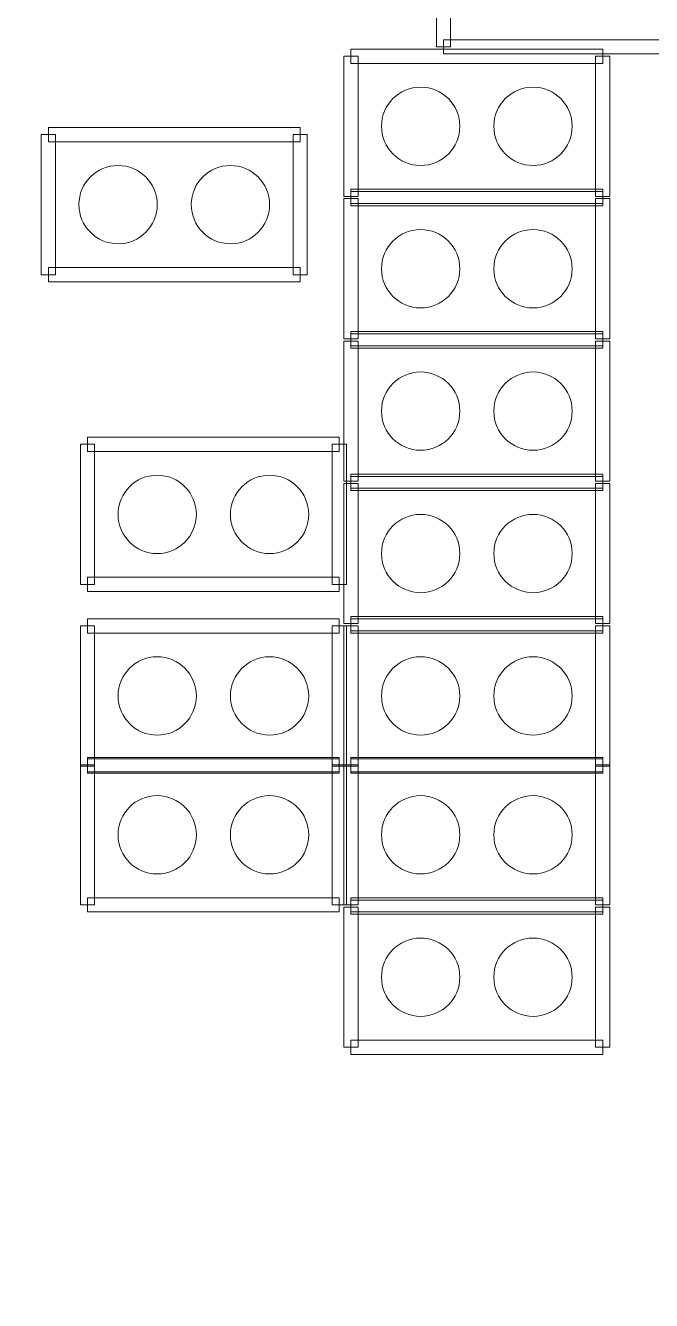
# Model space of a CAD drawing. Header units: millimetres. Extents: x -62 to 58, y -47 to 48.
# Drawn here: x 1.86 to 6.33, y 3.84 to 12.94 of the extents above; entities that cross this region are included whole.
import ezdxf

# ---------------------------------------------------------------- set-up
doc = ezdxf.new("R2010")
doc.units = ezdxf.units.MM
doc.header["$MEASUREMENT"] = 0
for name, color, linetype in [('BG_OUTLINE', 7, 'Continuous'), ('PG_SILKSCREEN_TOP', 7, 'Continuous'), ('PIN_SOLDERMASK_TOP', 7, 'Continuous')]:
    doc.layers.add(name, color=color, linetype=linetype)

msp = doc.modelspace()

# ---------------------------------------------------------------- linework, layer by layer
at = {"layer": 'BG_OUTLINE', "lineweight": 9}
msp.add_open_spline([(-39.9999, -35.8165), (-39.9999, -35.8165), (-39.9999, 34.1833), (-39.9999, 34.1833), (-39.9999, 34.1833), (-39.9999, 34.1833), (39.9999, 34.1833), (39.9999, 34.1833), (39.9999, 34.1833), (39.9999, 34.1833), (39.9999, -35.8165), (39.9999, -35.8165), (39.9999, -35.8165), (39.9999, -35.8165), (-39.9999, -35.8165), (-39.9999, -35.8165)], degree=3, knots=[0, 0, 0, 0, 0.25, 0.25, 0.25, 0.25, 0.5, 0.5, 0.5, 0.5, 0.75, 0.75, 0.75, 0.75, 1, 1, 1, 1], dxfattribs=at)
at = {"layer": 'PG_SILKSCREEN_TOP', "lineweight": 9}
for points in [[(4.8928, 12.7843), (4.8928, 12.7843), (4.7912, 12.7843), (4.7912, 12.7843), (4.7912, 12.7843), (4.7912, 12.7843), (4.7912, 13.784), (4.7912, 13.784), (4.7912, 13.784), (4.7912, 13.784), (4.8928, 13.784), (4.8928, 13.784), (4.8928, 13.784), (4.8928, 13.784), (4.8928, 12.7843), (4.8928, 12.7843)], [(6.6387, 12.8351), (6.6387, 12.8351), (6.6387, 12.7335), (6.6387, 12.7335), (6.6387, 12.7335), (6.6387, 12.7335), (4.842, 12.7335), (4.842, 12.7335), (4.842, 12.7335), (4.842, 12.7335), (4.842, 12.8351), (4.842, 12.8351), (4.842, 12.8351), (4.842, 12.8351), (6.6387, 12.8351), (6.6387, 12.8351)], [(4.1816, 12.6664), (4.1816, 12.6664), (4.1816, 12.768), (4.1816, 12.768), (4.1816, 12.768), (4.1816, 12.768), (5.9783, 12.768), (5.9783, 12.768), (5.9783, 12.768), (5.9783, 12.768), (5.9783, 12.6664), (5.9783, 12.6664), (5.9783, 12.6664), (5.9783, 12.6664), (4.1816, 12.6664), (4.1816, 12.6664)], [(4.2324, 11.7175), (4.2324, 11.7175), (4.1308, 11.7175), (4.1308, 11.7175), (4.1308, 11.7175), (4.1308, 11.7175), (4.1308, 12.7172), (4.1308, 12.7172), (4.1308, 12.7172), (4.1308, 12.7172), (4.2324, 12.7172), (4.2324, 12.7172), (4.2324, 12.7172), (4.2324, 12.7172), (4.2324, 11.7175), (4.2324, 11.7175)], [(5.9275, 12.7172), (5.9275, 12.7172), (6.0291, 12.7172), (6.0291, 12.7172), (6.0291, 12.7172), (6.0291, 12.7172), (6.0291, 11.7175), (6.0291, 11.7175), (6.0291, 11.7175), (6.0291, 11.7175), (5.9275, 11.7175), (5.9275, 11.7175), (5.9275, 11.7175), (5.9275, 11.7175), (5.9275, 12.7172), (5.9275, 12.7172)], [(2.0226, 12.1076), (2.0226, 12.1076), (2.0226, 12.2092), (2.0226, 12.2092), (2.0226, 12.2092), (2.0226, 12.2092), (3.8193, 12.2092), (3.8193, 12.2092), (3.8193, 12.2092), (3.8193, 12.2092), (3.8193, 12.1076), (3.8193, 12.1076), (3.8193, 12.1076), (3.8193, 12.1076), (2.0226, 12.1076), (2.0226, 12.1076)], [(2.0734, 11.1587), (2.0734, 11.1587), (1.9718, 11.1587), (1.9718, 11.1587), (1.9718, 11.1587), (1.9718, 11.1587), (1.9718, 12.1584), (1.9718, 12.1584), (1.9718, 12.1584), (1.9718, 12.1584), (2.0734, 12.1584), (2.0734, 12.1584), (2.0734, 12.1584), (2.0734, 12.1584), (2.0734, 11.1587), (2.0734, 11.1587)], [(3.7685, 12.1584), (3.7685, 12.1584), (3.8701, 12.1584), (3.8701, 12.1584), (3.8701, 12.1584), (3.8701, 12.1584), (3.8701, 11.1587), (3.8701, 11.1587), (3.8701, 11.1587), (3.8701, 11.1587), (3.7685, 11.1587), (3.7685, 11.1587), (3.7685, 11.1587), (3.7685, 11.1587), (3.7685, 12.1584), (3.7685, 12.1584)], [(5.9783, 11.7683), (5.9783, 11.7683), (5.9783, 11.6667), (5.9783, 11.6667), (5.9783, 11.6667), (5.9783, 11.6667), (4.1816, 11.6667), (4.1816, 11.6667), (4.1816, 11.6667), (4.1816, 11.6667), (4.1816, 11.7683), (4.1816, 11.7683), (4.1816, 11.7683), (4.1816, 11.7683), (5.9783, 11.7683), (5.9783, 11.7683)], [(4.1816, 11.6504), (4.1816, 11.6504), (4.1816, 11.752), (4.1816, 11.752), (4.1816, 11.752), (4.1816, 11.752), (5.9783, 11.752), (5.9783, 11.752), (5.9783, 11.752), (5.9783, 11.752), (5.9783, 11.6504), (5.9783, 11.6504), (5.9783, 11.6504), (5.9783, 11.6504), (4.1816, 11.6504), (4.1816, 11.6504)], [(4.2324, 10.7015), (4.2324, 10.7015), (4.1308, 10.7015), (4.1308, 10.7015), (4.1308, 10.7015), (4.1308, 10.7015), (4.1308, 11.7012), (4.1308, 11.7012), (4.1308, 11.7012), (4.1308, 11.7012), (4.2324, 11.7012), (4.2324, 11.7012), (4.2324, 11.7012), (4.2324, 11.7012), (4.2324, 10.7015), (4.2324, 10.7015)], [(5.9275, 11.7012), (5.9275, 11.7012), (6.0291, 11.7012), (6.0291, 11.7012), (6.0291, 11.7012), (6.0291, 11.7012), (6.0291, 10.7015), (6.0291, 10.7015), (6.0291, 10.7015), (6.0291, 10.7015), (5.9275, 10.7015), (5.9275, 10.7015), (5.9275, 10.7015), (5.9275, 10.7015), (5.9275, 11.7012), (5.9275, 11.7012)], [(3.8193, 11.2095), (3.8193, 11.2095), (3.8193, 11.1079), (3.8193, 11.1079), (3.8193, 11.1079), (3.8193, 11.1079), (2.0226, 11.1079), (2.0226, 11.1079), (2.0226, 11.1079), (2.0226, 11.1079), (2.0226, 11.2095), (2.0226, 11.2095), (2.0226, 11.2095), (2.0226, 11.2095), (3.8193, 11.2095), (3.8193, 11.2095)], [(5.9783, 10.7523), (5.9783, 10.7523), (5.9783, 10.6507), (5.9783, 10.6507), (5.9783, 10.6507), (5.9783, 10.6507), (4.1816, 10.6507), (4.1816, 10.6507), (4.1816, 10.6507), (4.1816, 10.6507), (4.1816, 10.7523), (4.1816, 10.7523), (4.1816, 10.7523), (4.1816, 10.7523), (5.9783, 10.7523), (5.9783, 10.7523)], [(4.1816, 10.6344), (4.1816, 10.6344), (4.1816, 10.736), (4.1816, 10.736), (4.1816, 10.736), (4.1816, 10.736), (5.9783, 10.736), (5.9783, 10.736), (5.9783, 10.736), (5.9783, 10.736), (5.9783, 10.6344), (5.9783, 10.6344), (5.9783, 10.6344), (5.9783, 10.6344), (4.1816, 10.6344), (4.1816, 10.6344)], [(4.2324, 9.6855), (4.2324, 9.6855), (4.1308, 9.6855), (4.1308, 9.6855), (4.1308, 9.6855), (4.1308, 9.6855), (4.1308, 10.6852), (4.1308, 10.6852), (4.1308, 10.6852), (4.1308, 10.6852), (4.2324, 10.6852), (4.2324, 10.6852), (4.2324, 10.6852), (4.2324, 10.6852), (4.2324, 9.6855), (4.2324, 9.6855)], [(5.9275, 10.6852), (5.9275, 10.6852), (6.0291, 10.6852), (6.0291, 10.6852), (6.0291, 10.6852), (6.0291, 10.6852), (6.0291, 9.6855), (6.0291, 9.6855), (6.0291, 9.6855), (6.0291, 9.6855), (5.9275, 9.6855), (5.9275, 9.6855), (5.9275, 9.6855), (5.9275, 9.6855), (5.9275, 10.6852), (5.9275, 10.6852)], [(2.3528, 8.9489), (2.3528, 8.9489), (2.2512, 8.9489), (2.2512, 8.9489), (2.2512, 8.9489), (2.2512, 8.9489), (2.2512, 9.9486), (2.2512, 9.9486), (2.2512, 9.9486), (2.2512, 9.9486), (2.3528, 9.9486), (2.3528, 9.9486), (2.3528, 9.9486), (2.3528, 9.9486), (2.3528, 8.9489), (2.3528, 8.9489)], [(2.302, 9.8978), (2.302, 9.8978), (2.302, 9.9994), (2.302, 9.9994), (2.302, 9.9994), (2.302, 9.9994), (4.0987, 9.9994), (4.0987, 9.9994), (4.0987, 9.9994), (4.0987, 9.9994), (4.0987, 9.8978), (4.0987, 9.8978), (4.0987, 9.8978), (4.0987, 9.8978), (2.302, 9.8978), (2.302, 9.8978)], [(4.0479, 9.9486), (4.0479, 9.9486), (4.1495, 9.9486), (4.1495, 9.9486), (4.1495, 9.9486), (4.1495, 9.9486), (4.1495, 8.9489), (4.1495, 8.9489), (4.1495, 8.9489), (4.1495, 8.9489), (4.0479, 8.9489), (4.0479, 8.9489), (4.0479, 8.9489), (4.0479, 8.9489), (4.0479, 9.9486), (4.0479, 9.9486)], [(5.9783, 9.7363), (5.9783, 9.7363), (5.9783, 9.6347), (5.9783, 9.6347), (5.9783, 9.6347), (5.9783, 9.6347), (4.1816, 9.6347), (4.1816, 9.6347), (4.1816, 9.6347), (4.1816, 9.6347), (4.1816, 9.7363), (4.1816, 9.7363), (4.1816, 9.7363), (4.1816, 9.7363), (5.9783, 9.7363), (5.9783, 9.7363)], [(4.2324, 8.6695), (4.2324, 8.6695), (4.1308, 8.6695), (4.1308, 8.6695), (4.1308, 8.6695), (4.1308, 8.6695), (4.1308, 9.6692), (4.1308, 9.6692), (4.1308, 9.6692), (4.1308, 9.6692), (4.2324, 9.6692), (4.2324, 9.6692), (4.2324, 9.6692), (4.2324, 9.6692), (4.2324, 8.6695), (4.2324, 8.6695)], [(4.1816, 9.6184), (4.1816, 9.6184), (4.1816, 9.72), (4.1816, 9.72), (4.1816, 9.72), (4.1816, 9.72), (5.9783, 9.72), (5.9783, 9.72), (5.9783, 9.72), (5.9783, 9.72), (5.9783, 9.6184), (5.9783, 9.6184), (5.9783, 9.6184), (5.9783, 9.6184), (4.1816, 9.6184), (4.1816, 9.6184)], [(5.9275, 9.6692), (5.9275, 9.6692), (6.0291, 9.6692), (6.0291, 9.6692), (6.0291, 9.6692), (6.0291, 9.6692), (6.0291, 8.6695), (6.0291, 8.6695), (6.0291, 8.6695), (6.0291, 8.6695), (5.9275, 8.6695), (5.9275, 8.6695), (5.9275, 8.6695), (5.9275, 8.6695), (5.9275, 9.6692), (5.9275, 9.6692)], [(4.0987, 8.9997), (4.0987, 8.9997), (4.0987, 8.8981), (4.0987, 8.8981), (4.0987, 8.8981), (4.0987, 8.8981), (2.302, 8.8981), (2.302, 8.8981), (2.302, 8.8981), (2.302, 8.8981), (2.302, 8.9997), (2.302, 8.9997), (2.302, 8.9997), (2.302, 8.9997), (4.0987, 8.9997), (4.0987, 8.9997)], [(2.3528, 7.6535), (2.3528, 7.6535), (2.2512, 7.6535), (2.2512, 7.6535), (2.2512, 7.6535), (2.2512, 7.6535), (2.2512, 8.6532), (2.2512, 8.6532), (2.2512, 8.6532), (2.2512, 8.6532), (2.3528, 8.6532), (2.3528, 8.6532), (2.3528, 8.6532), (2.3528, 8.6532), (2.3528, 7.6535), (2.3528, 7.6535)], [(2.302, 8.6024), (2.302, 8.6024), (2.302, 8.704), (2.302, 8.704), (2.302, 8.704), (2.302, 8.704), (4.0987, 8.704), (4.0987, 8.704), (4.0987, 8.704), (4.0987, 8.704), (4.0987, 8.6024), (4.0987, 8.6024), (4.0987, 8.6024), (4.0987, 8.6024), (2.302, 8.6024), (2.302, 8.6024)], [(4.0479, 8.6532), (4.0479, 8.6532), (4.1495, 8.6532), (4.1495, 8.6532), (4.1495, 8.6532), (4.1495, 8.6532), (4.1495, 7.6535), (4.1495, 7.6535), (4.1495, 7.6535), (4.1495, 7.6535), (4.0479, 7.6535), (4.0479, 7.6535), (4.0479, 7.6535), (4.0479, 7.6535), (4.0479, 8.6532), (4.0479, 8.6532)], [(4.2324, 7.6535), (4.2324, 7.6535), (4.1308, 7.6535), (4.1308, 7.6535), (4.1308, 7.6535), (4.1308, 7.6535), (4.1308, 8.6532), (4.1308, 8.6532), (4.1308, 8.6532), (4.1308, 8.6532), (4.2324, 8.6532), (4.2324, 8.6532), (4.2324, 8.6532), (4.2324, 8.6532), (4.2324, 7.6535), (4.2324, 7.6535)], [(5.9783, 8.7203), (5.9783, 8.7203), (5.9783, 8.6187), (5.9783, 8.6187), (5.9783, 8.6187), (5.9783, 8.6187), (4.1816, 8.6187), (4.1816, 8.6187), (4.1816, 8.6187), (4.1816, 8.6187), (4.1816, 8.7203), (4.1816, 8.7203), (4.1816, 8.7203), (4.1816, 8.7203), (5.9783, 8.7203), (5.9783, 8.7203)], [(4.1816, 8.6024), (4.1816, 8.6024), (4.1816, 8.704), (4.1816, 8.704), (4.1816, 8.704), (4.1816, 8.704), (5.9783, 8.704), (5.9783, 8.704), (5.9783, 8.704), (5.9783, 8.704), (5.9783, 8.6024), (5.9783, 8.6024), (5.9783, 8.6024), (5.9783, 8.6024), (4.1816, 8.6024), (4.1816, 8.6024)], [(5.9275, 8.6532), (5.9275, 8.6532), (6.0291, 8.6532), (6.0291, 8.6532), (6.0291, 8.6532), (6.0291, 8.6532), (6.0291, 7.6535), (6.0291, 7.6535), (6.0291, 7.6535), (6.0291, 7.6535), (5.9275, 7.6535), (5.9275, 7.6535), (5.9275, 7.6535), (5.9275, 7.6535), (5.9275, 8.6532), (5.9275, 8.6532)], [(2.3528, 6.6629), (2.3528, 6.6629), (2.2512, 6.6629), (2.2512, 6.6629), (2.2512, 6.6629), (2.2512, 6.6629), (2.2512, 7.6626), (2.2512, 7.6626), (2.2512, 7.6626), (2.2512, 7.6626), (2.3528, 7.6626), (2.3528, 7.6626), (2.3528, 7.6626), (2.3528, 7.6626), (2.3528, 6.6629), (2.3528, 6.6629)], [(2.302, 7.6118), (2.302, 7.6118), (2.302, 7.7134), (2.302, 7.7134), (2.302, 7.7134), (2.302, 7.7134), (4.0987, 7.7134), (4.0987, 7.7134), (4.0987, 7.7134), (4.0987, 7.7134), (4.0987, 7.6118), (4.0987, 7.6118), (4.0987, 7.6118), (4.0987, 7.6118), (2.302, 7.6118), (2.302, 7.6118)], [(4.0987, 7.7043), (4.0987, 7.7043), (4.0987, 7.6027), (4.0987, 7.6027), (4.0987, 7.6027), (4.0987, 7.6027), (2.302, 7.6027), (2.302, 7.6027), (2.302, 7.6027), (2.302, 7.6027), (2.302, 7.7043), (2.302, 7.7043), (2.302, 7.7043), (2.302, 7.7043), (4.0987, 7.7043), (4.0987, 7.7043)], [(4.0479, 7.6626), (4.0479, 7.6626), (4.1495, 7.6626), (4.1495, 7.6626), (4.1495, 7.6626), (4.1495, 7.6626), (4.1495, 6.6629), (4.1495, 6.6629), (4.1495, 6.6629), (4.1495, 6.6629), (4.0479, 6.6629), (4.0479, 6.6629), (4.0479, 6.6629), (4.0479, 6.6629), (4.0479, 7.6626), (4.0479, 7.6626)], [(4.2324, 6.6629), (4.2324, 6.6629), (4.1308, 6.6629), (4.1308, 6.6629), (4.1308, 6.6629), (4.1308, 6.6629), (4.1308, 7.6626), (4.1308, 7.6626), (4.1308, 7.6626), (4.1308, 7.6626), (4.2324, 7.6626), (4.2324, 7.6626), (4.2324, 7.6626), (4.2324, 7.6626), (4.2324, 6.6629), (4.2324, 6.6629)], [(4.1816, 7.6118), (4.1816, 7.6118), (4.1816, 7.7134), (4.1816, 7.7134), (4.1816, 7.7134), (4.1816, 7.7134), (5.9783, 7.7134), (5.9783, 7.7134), (5.9783, 7.7134), (5.9783, 7.7134), (5.9783, 7.6118), (5.9783, 7.6118), (5.9783, 7.6118), (5.9783, 7.6118), (4.1816, 7.6118), (4.1816, 7.6118)], [(5.9783, 7.7043), (5.9783, 7.7043), (5.9783, 7.6027), (5.9783, 7.6027), (5.9783, 7.6027), (5.9783, 7.6027), (4.1816, 7.6027), (4.1816, 7.6027), (4.1816, 7.6027), (4.1816, 7.6027), (4.1816, 7.7043), (4.1816, 7.7043), (4.1816, 7.7043), (4.1816, 7.7043), (5.9783, 7.7043), (5.9783, 7.7043)], [(5.9275, 7.6626), (5.9275, 7.6626), (6.0291, 7.6626), (6.0291, 7.6626), (6.0291, 7.6626), (6.0291, 7.6626), (6.0291, 6.6629), (6.0291, 6.6629), (6.0291, 6.6629), (6.0291, 6.6629), (5.9275, 6.6629), (5.9275, 6.6629), (5.9275, 6.6629), (5.9275, 6.6629), (5.9275, 7.6626), (5.9275, 7.6626)], [(4.0987, 6.7137), (4.0987, 6.7137), (4.0987, 6.6121), (4.0987, 6.6121), (4.0987, 6.6121), (4.0987, 6.6121), (2.302, 6.6121), (2.302, 6.6121), (2.302, 6.6121), (2.302, 6.6121), (2.302, 6.7137), (2.302, 6.7137), (2.302, 6.7137), (2.302, 6.7137), (4.0987, 6.7137), (4.0987, 6.7137)], [(4.2324, 5.6469), (4.2324, 5.6469), (4.1308, 5.6469), (4.1308, 5.6469), (4.1308, 5.6469), (4.1308, 5.6469), (4.1308, 6.6466), (4.1308, 6.6466), (4.1308, 6.6466), (4.1308, 6.6466), (4.2324, 6.6466), (4.2324, 6.6466), (4.2324, 6.6466), (4.2324, 6.6466), (4.2324, 5.6469), (4.2324, 5.6469)], [(5.9783, 6.7137), (5.9783, 6.7137), (5.9783, 6.6121), (5.9783, 6.6121), (5.9783, 6.6121), (5.9783, 6.6121), (4.1816, 6.6121), (4.1816, 6.6121), (4.1816, 6.6121), (4.1816, 6.6121), (4.1816, 6.7137), (4.1816, 6.7137), (4.1816, 6.7137), (4.1816, 6.7137), (5.9783, 6.7137), (5.9783, 6.7137)], [(4.1816, 6.5958), (4.1816, 6.5958), (4.1816, 6.6974), (4.1816, 6.6974), (4.1816, 6.6974), (4.1816, 6.6974), (5.9783, 6.6974), (5.9783, 6.6974), (5.9783, 6.6974), (5.9783, 6.6974), (5.9783, 6.5958), (5.9783, 6.5958), (5.9783, 6.5958), (5.9783, 6.5958), (4.1816, 6.5958), (4.1816, 6.5958)], [(5.9275, 6.6466), (5.9275, 6.6466), (6.0291, 6.6466), (6.0291, 6.6466), (6.0291, 6.6466), (6.0291, 6.6466), (6.0291, 5.6469), (6.0291, 5.6469), (6.0291, 5.6469), (6.0291, 5.6469), (5.9275, 5.6469), (5.9275, 5.6469), (5.9275, 5.6469), (5.9275, 5.6469), (5.9275, 6.6466), (5.9275, 6.6466)], [(5.9783, 5.6977), (5.9783, 5.6977), (5.9783, 5.5961), (5.9783, 5.5961), (5.9783, 5.5961), (5.9783, 5.5961), (4.1816, 5.5961), (4.1816, 5.5961), (4.1816, 5.5961), (4.1816, 5.5961), (4.1816, 5.6977), (4.1816, 5.6977), (4.1816, 5.6977), (4.1816, 5.6977), (5.9783, 5.6977), (5.9783, 5.6977)]]:
    msp.add_open_spline(points, degree=3, knots=[0, 0, 0, 0, 0.25, 0.25, 0.25, 0.25, 0.5, 0.5, 0.5, 0.5, 0.75, 0.75, 0.75, 0.75, 1, 1, 1, 1], dxfattribs=at)
at = {"layer": 'PIN_SOLDERMASK_TOP', "lineweight": 9}
for points in [[(4.9585, 12.2174), (4.9585, 12.3717), (4.8334, 12.4967), (4.6791, 12.4967), (4.6791, 12.4967), (4.5248, 12.4968), (4.3997, 12.3717), (4.3997, 12.2174), (4.3997, 12.2174), (4.3997, 12.063), (4.5248, 11.938), (4.6791, 11.938), (4.6791, 11.938), (4.8334, 11.9379), (4.9585, 12.063), (4.9585, 12.2173)], [(5.7602, 12.2174), (5.7602, 12.3717), (5.6351, 12.4967), (5.4808, 12.4967), (5.4808, 12.4967), (5.3265, 12.4968), (5.2014, 12.3717), (5.2014, 12.2174), (5.2014, 12.2174), (5.2014, 12.063), (5.3265, 11.938), (5.4808, 11.938), (5.4808, 11.938), (5.6351, 11.9379), (5.7602, 12.063), (5.7602, 12.2173)], [(2.7995, 11.6585), (2.7995, 11.8129), (2.6744, 11.9379), (2.5201, 11.9379), (2.5201, 11.9379), (2.3658, 11.938), (2.2407, 11.8129), (2.2407, 11.6586), (2.2407, 11.6586), (2.2407, 11.5042), (2.3658, 11.3792), (2.5201, 11.3792), (2.5201, 11.3792), (2.6744, 11.3791), (2.7995, 11.5042), (2.7995, 11.6585)], [(3.6012, 11.6585), (3.6012, 11.8129), (3.4761, 11.9379), (3.3218, 11.9379), (3.3218, 11.9379), (3.1675, 11.938), (3.0424, 11.8129), (3.0424, 11.6586), (3.0424, 11.6586), (3.0424, 11.5042), (3.1675, 11.3792), (3.3218, 11.3792), (3.3218, 11.3792), (3.4761, 11.3791), (3.6012, 11.5042), (3.6012, 11.6585)], [(4.9585, 11.2013), (4.9585, 11.3557), (4.8334, 11.4807), (4.6791, 11.4807), (4.6791, 11.4807), (4.5248, 11.4808), (4.3997, 11.3557), (4.3997, 11.2014), (4.3997, 11.2014), (4.3997, 11.047), (4.5248, 10.922), (4.6791, 10.922), (4.6791, 10.922), (4.8334, 10.9219), (4.9585, 11.047), (4.9585, 11.2013)], [(5.7602, 11.2013), (5.7602, 11.3557), (5.6351, 11.4807), (5.4808, 11.4807), (5.4808, 11.4807), (5.3265, 11.4808), (5.2014, 11.3557), (5.2014, 11.2014), (5.2014, 11.2014), (5.2014, 11.047), (5.3265, 10.922), (5.4808, 10.922), (5.4808, 10.922), (5.6351, 10.9219), (5.7602, 11.047), (5.7602, 11.2013)], [(4.9585, 10.1854), (4.9585, 10.3397), (4.8334, 10.4647), (4.6791, 10.4647), (4.6791, 10.4647), (4.5248, 10.4648), (4.3997, 10.3397), (4.3997, 10.1854), (4.3997, 10.1854), (4.3997, 10.031), (4.5248, 9.906), (4.6791, 9.906), (4.6791, 9.906), (4.8334, 9.9059), (4.9585, 10.031), (4.9585, 10.1853)], [(5.7602, 10.1854), (5.7602, 10.3397), (5.6351, 10.4647), (5.4808, 10.4647), (5.4808, 10.4647), (5.3265, 10.4648), (5.2014, 10.3397), (5.2014, 10.1854), (5.2014, 10.1854), (5.2014, 10.031), (5.3265, 9.906), (5.4808, 9.906), (5.4808, 9.906), (5.6351, 9.9059), (5.7602, 10.031), (5.7602, 10.1853)], [(3.0789, 9.4487), (3.0789, 9.6031), (2.9538, 9.7281), (2.7995, 9.7281), (2.7995, 9.7281), (2.6452, 9.7282), (2.5201, 9.6031), (2.5201, 9.4488), (2.5201, 9.4488), (2.5201, 9.2944), (2.6452, 9.1694), (2.7995, 9.1694), (2.7995, 9.1694), (2.9538, 9.1693), (3.0789, 9.2944), (3.0789, 9.4487)], [(3.8806, 9.4487), (3.8806, 9.6031), (3.7555, 9.7281), (3.6012, 9.7281), (3.6012, 9.7281), (3.4469, 9.7282), (3.3218, 9.6031), (3.3218, 9.4488), (3.3218, 9.4488), (3.3218, 9.2944), (3.4469, 9.1694), (3.6012, 9.1694), (3.6012, 9.1694), (3.7555, 9.1693), (3.8806, 9.2944), (3.8806, 9.4487)], [(4.9585, 9.1693), (4.9585, 9.3237), (4.8334, 9.4487), (4.6791, 9.4487), (4.6791, 9.4487), (4.5248, 9.4488), (4.3997, 9.3237), (4.3997, 9.1694), (4.3997, 9.1694), (4.3997, 9.015), (4.5248, 8.89), (4.6791, 8.89), (4.6791, 8.89), (4.8334, 8.8899), (4.9585, 9.015), (4.9585, 9.1693)], [(5.7602, 9.1693), (5.7602, 9.3237), (5.6351, 9.4487), (5.4808, 9.4487), (5.4808, 9.4487), (5.3265, 9.4488), (5.2014, 9.3237), (5.2014, 9.1694), (5.2014, 9.1694), (5.2014, 9.015), (5.3265, 8.89), (5.4808, 8.89), (5.4808, 8.89), (5.6351, 8.8899), (5.7602, 9.015), (5.7602, 9.1693)], [(3.0789, 8.1534), (3.0789, 8.3077), (2.9538, 8.4327), (2.7995, 8.4327), (2.7995, 8.4327), (2.6452, 8.4328), (2.5201, 8.3077), (2.5201, 8.1534), (2.5201, 8.1534), (2.5201, 7.999), (2.6452, 7.874), (2.7995, 7.874), (2.7995, 7.874), (2.9538, 7.8739), (3.0789, 7.999), (3.0789, 8.1533)], [(3.8806, 8.1534), (3.8806, 8.3077), (3.7555, 8.4327), (3.6012, 8.4327), (3.6012, 8.4327), (3.4469, 8.4328), (3.3218, 8.3077), (3.3218, 8.1534), (3.3218, 8.1534), (3.3218, 7.999), (3.4469, 7.874), (3.6012, 7.874), (3.6012, 7.874), (3.7555, 7.8739), (3.8806, 7.999), (3.8806, 8.1533)], [(4.9585, 8.1534), (4.9585, 8.3077), (4.8334, 8.4327), (4.6791, 8.4327), (4.6791, 8.4327), (4.5248, 8.4328), (4.3997, 8.3077), (4.3997, 8.1534), (4.3997, 8.1534), (4.3997, 7.999), (4.5248, 7.874), (4.6791, 7.874), (4.6791, 7.874), (4.8334, 7.8739), (4.9585, 7.999), (4.9585, 8.1533)], [(5.7602, 8.1534), (5.7602, 8.3077), (5.6351, 8.4327), (5.4808, 8.4327), (5.4808, 8.4327), (5.3265, 8.4328), (5.2014, 8.3077), (5.2014, 8.1534), (5.2014, 8.1534), (5.2014, 7.999), (5.3265, 7.874), (5.4808, 7.874), (5.4808, 7.874), (5.6351, 7.8739), (5.7602, 7.999), (5.7602, 8.1533)], [(3.0789, 7.1627), (3.0789, 7.3171), (2.9538, 7.4421), (2.7995, 7.4421), (2.7995, 7.4421), (2.6452, 7.4422), (2.5201, 7.3171), (2.5201, 7.1628), (2.5201, 7.1628), (2.5201, 7.0084), (2.6452, 6.8834), (2.7995, 6.8834), (2.7995, 6.8834), (2.9538, 6.8833), (3.0789, 7.0084), (3.0789, 7.1627)], [(3.8806, 7.1627), (3.8806, 7.3171), (3.7555, 7.4421), (3.6012, 7.4421), (3.6012, 7.4421), (3.4469, 7.4422), (3.3218, 7.3171), (3.3218, 7.1628), (3.3218, 7.1628), (3.3218, 7.0084), (3.4469, 6.8834), (3.6012, 6.8834), (3.6012, 6.8834), (3.7555, 6.8833), (3.8806, 7.0084), (3.8806, 7.1627)], [(4.9585, 7.1627), (4.9585, 7.3171), (4.8334, 7.4421), (4.6791, 7.4421), (4.6791, 7.4421), (4.5248, 7.4422), (4.3997, 7.3171), (4.3997, 7.1628), (4.3997, 7.1628), (4.3997, 7.0084), (4.5248, 6.8834), (4.6791, 6.8834), (4.6791, 6.8834), (4.8334, 6.8833), (4.9585, 7.0084), (4.9585, 7.1627)], [(5.7602, 7.1627), (5.7602, 7.3171), (5.6351, 7.4421), (5.4808, 7.4421), (5.4808, 7.4421), (5.3265, 7.4422), (5.2014, 7.3171), (5.2014, 7.1628), (5.2014, 7.1628), (5.2014, 7.0084), (5.3265, 6.8834), (5.4808, 6.8834), (5.4808, 6.8834), (5.6351, 6.8833), (5.7602, 7.0084), (5.7602, 7.1627)], [(4.9585, 6.1467), (4.9585, 6.3011), (4.8334, 6.4261), (4.6791, 6.4261), (4.6791, 6.4261), (4.5248, 6.4262), (4.3997, 6.3011), (4.3997, 6.1468), (4.3997, 6.1468), (4.3997, 5.9924), (4.5248, 5.8674), (4.6791, 5.8674), (4.6791, 5.8674), (4.8334, 5.8673), (4.9585, 5.9924), (4.9585, 6.1467)], [(5.7602, 6.1467), (5.7602, 6.3011), (5.6351, 6.4261), (5.4808, 6.4261), (5.4808, 6.4261), (5.3265, 6.4262), (5.2014, 6.3011), (5.2014, 6.1468), (5.2014, 6.1468), (5.2014, 5.9924), (5.3265, 5.8674), (5.4808, 5.8674), (5.4808, 5.8674), (5.6351, 5.8673), (5.7602, 5.9924), (5.7602, 6.1467)]]:
    msp.add_open_spline(points, degree=3, knots=[0, 0, 0, 0, 0.25, 0.25, 0.25, 0.25, 0.5, 0.5, 0.5, 0.5, 0.75, 0.75, 0.75, 0.75, 1, 1, 1, 1], dxfattribs=at)

doc.saveas('drawing.dxf')
